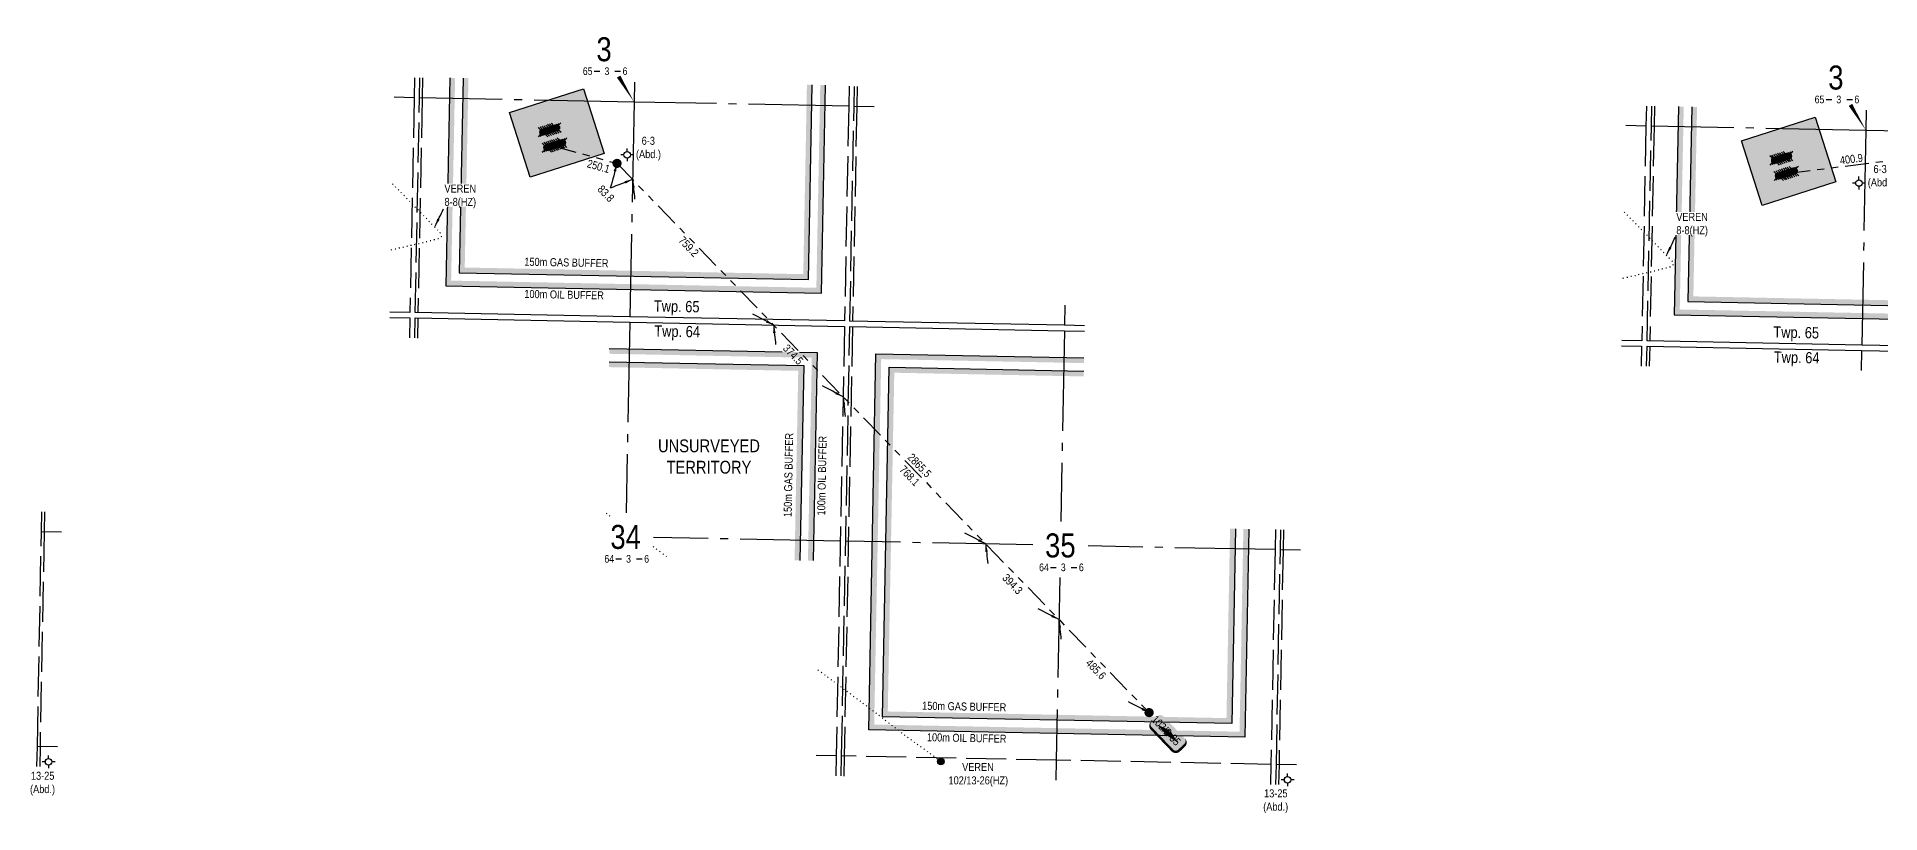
# Model space of a CAD drawing. Extents: x 408473 to 428843, y 6046006 to 6059852.
# Drawn here: x 421938 to 424240, y 6046256 to 6047225 of the extents above; entities that cross this region are included whole.
import ezdxf
from ezdxf.enums import TextEntityAlignment as Align

# ---------------------------------------------------------------- set-up
doc = ezdxf.new("R2010")
doc.units = 0
doc.header["$LTSCALE"] = 5
for name, pattern in [('foc-DOT', [1, 0.2, -0.8]), ('foc-DRILLPATH', [14.75, 6, -1.75, 1.75, -1.75, 1.75, -1.75]), ('foc-QUARTERLINE', [33, 25, -3, 2, -3]), ('foc-UNSURVEYED', [12.5, 10, -2.5])]:
    doc.linetypes.add(name, pattern=pattern)
for name, color, linetype in [('10', 1, 'Continuous'), ('9', 3, 'Continuous'), ('ABADATA-DRILL', 8, 'foc-DOT'), ('ABADATA-DRILL-T', 8, 'Continuous'), ('AS-TARGET-GAS', 182, 'Continuous'), ('AS-TARGET-GAS-H', 181, 'Continuous'), ('AS-TARGET-OIL', 146, 'Continuous'), ('AS-TARGET-OIL-H', 131, 'Continuous'), ('D-TXT', 6, 'Continuous'), ('L-BD', 7, 'Continuous'), ('L-MON', 1, 'Continuous'), ('L-SEC', 7, 'Continuous'), ('L-SECLBL', 7, 'Continuous'), ('L-SECQ', 8, 'foc-QUARTERLINE'), ('L-UNS-T', 3, 'Continuous'), ('L-USEC', 7, 'foc-UNSURVEYED'), ('P-BUFFER-PURPLE-T', 187, 'Continuous'), ('P-PDRILLPATH', 12, 'foc-DRILLPATH'), ('P-PROPOSED', 10, 'Continuous'), ('P-PROPOSED-H', 21, 'Continuous')]:
    doc.layers.add(name, color=color, linetype=linetype)
doc.styles.add('80', font='ARIALN.TTF', dxfattribs={"height": 10})
doc.styles.add('80CG', font='ARIALN.TTF', dxfattribs={"height": 10})
doc.styles.add('80L', font='ARIALN.TTF', dxfattribs={"height": 10})
doc.styles.add('SIMPLEX', font='ARIALN.TTF')
doc.dimstyles.new('Compass 5 000', dxfattribs={"dimscale": 5, "dimtxt": 9, "dimasz": 2, "dimexe": 0.2, "dimexo": 0.0625, "dimgap": 0.5, "dimtad": 0, "dimtih": 1, "dimtoh": 1, "dimzin": 0, "dimdsep": 46, "dimtxsty": '80CG', "dimcen": 0.1, "dimse1": 1, "dimse2": 1, "dimclrd": 256, "dimclrt": 256, "dimaunit": 1, "dimadec": 4, "dimazin": 0, "dimtfac": 0.06, "dimtofl": 0, "dimtmove": 0, "dimatfit": 1, "dimfxl": 0.2, "dimtolj": 1, "dimtzin": 0, "dimlwd": -1, "dimarcsym": 0})

# ---------------------------------------------------------------- blocks, each defined once
blk = doc.blocks.new('GABD')
for p, q in [((-0.8077887898243716, 0), (-1.615577579648743, 0)), ((0, 0.8077887898252811), (0, 1.615577579648743)), ((1.615577579648743, 0), (0.8077887898243716, 0)), ((0, -0.8077887898252811), (0, -1.615577579648743))]:
    blk.add_line(p, q)
blk.add_circle((0, 0), 0.8)
blk = doc.blocks.new('L-SECLBL')
at = {"layer": '9', "color": 7}
for p, q in [((-5.082139060913505, -27.83004804289613), (-12.28857354467345, -27.83004804289613)), ((20.70431141927111, -27.83004804289613), (13.49787693551116, -27.83004804289613))]:
    blk.add_line(p, q, dxfattribs=at)
at = {"layer": '10', "color": 2, "style": 'SIMPLEX'}
blk.add_attdef('SEC', text='', height=30, dxfattribs=at).set_placement((0, 0), align=Align.MIDDLE)
at = {"layer": '10', "color": 5, "style": '80L'}
blk.add_attdef('TWP', text='', height=9.5, dxfattribs=at).set_placement((-14.43410290347765, -27.36845155570791), align=Align.MIDDLE_RIGHT)
blk.add_attdef('RGE', text='', height=9.5, dxfattribs=at).set_placement((3.622123863462547, -27.36845155570791), align=Align.MIDDLE_CENTER)
blk.add_attdef('MER', text='', height=9.5, dxfattribs=at).set_placement((23.16775162027989, -27.36845155570791), align=Align.MIDDLE_LEFT)
blk = doc.blocks.new('plbh')
at = {"layer": 'L-MON'}
h = blk.add_hatch(color=255, dxfattribs=at)
h.dxf.hatch_style = 1
edge = h.paths.add_edge_path()
edge.add_arc((0, 0), 1.16, 0, 360)
h = blk.add_hatch(color=256, dxfattribs=at)
h.dxf.hatch_style = 1
h.paths.add_polyline_path([(0.96, 0, 1), (-0.96, 0, 1)])
h.paths.add_polyline_path([(0.9100000000000001, 0, 1), (-0.9099999999999999, 0, 1)], flags=16)
h.paths.add_polyline_path([(0.4500000000000001, 0, -1), (-0.4500000000000001, 0, -1)], flags=0)
h = blk.add_hatch(color=256, dxfattribs=at)
h.dxf.hatch_style = 1
h.paths.add_polyline_path([(0.4500000000000001, 0, 1), (-0.4500000000000002, 0, 1)])
h.paths.add_polyline_path([(0.4000000000000002, 0, 1), (-0.4000000000000001, 0, 1)], flags=16)
at = {"layer": 'L-MON', "color": 240}
for radius in [0.96, 0.91, 0.4500000000000001, 0.4000000000000002]:
    blk.add_circle((0, 0), radius, dxfattribs=at)
blk = doc.blocks.new('*U124')
h = blk.add_hatch(color=255)
edge = h.paths.add_edge_path()
edge.add_line((-18.99999999999998, -11.5), (18.99999999999998, -11.5))
edge.add_arc((18.99999999999998, -5.499999999999993), 6.000000000000007, 269.9999999999999, 359.9999999999999)
edge.add_line((24.99999999999999, -5.5), (24.99999999999999, 4))
edge.add_arc((18.99999999999998, 3.999999999999993), 6.000000000000007, 6.361109362927026e-14, 90.00000000000007)
edge.add_line((18.99999999999998, 10), (-18.99999999999998, 10))
edge.add_arc((-18.99999999999998, 3.999999999999993), 6.000000000000007, 89.99999999999993, 179.9999999999999)
edge.add_line((-24.99999999999999, 4), (-24.99999999999999, -5.5))
edge.add_arc((-18.99999999999998, -5.499999999999993), 6.000000000000007, 180, 270.0000000000001)
at = {"color": 1, "flags": 128}
blk.add_lwpolyline([(-18.99999999999998, -11.5, 3, 3, 0), (18.99999999999998, -11.5, 3, 3, 0.4142135623730951), (24.99999999999999, -5.5, 3, 3, 0), (24.99999999999999, 4, 3, 0, 0.4142135623730951), (18.99999999999998, 10, 0, 0, 0), (-18.99999999999998, 10, 0, 0, 0.4142135623730951), (-24.99999999999999, 4, 0, 0, 0), (-24.99999999999999, -5.5, 0, 3, 0.4142135623730951)], format="xyseb", close=True, dxfattribs=at)
for points in [[(-17.62788083469428, -2.901605070936681, 0, 7.499999999999999, 0), (-3.4e-15, 0, 0, 0, 0)], [(17.05175689859247, -3.679956988138522e-10, 0, 7.499999999999999, 0), (-3.4e-15, -3.944304526105059e-31, 0, 0, 0)]]:
    blk.add_lwpolyline(points, format="xyseb", dxfattribs=at)
at = {"color": 1, "style": '80'}
blk.add_attdef('ENTER_TEXT_001', (-26.84515688949523, -4.918144611186903), '', height=10, dxfattribs=at)
blk = doc.blocks.new('WC')
at = {"layer": 'L-MON'}
h = blk.add_hatch(color=255, dxfattribs=at)
h.dxf.hatch_style = 1
edge = h.paths.add_edge_path()
edge.add_arc((1e-16, -3.47e-14), 0.9, 0, 360)
at = {"layer": 'L-MON', "color": 240, "flags": 128}
for points in [[(-0.6221317521915455, 0.5029434191984639), (-1.231742929986921, 1.120400313844549)], [(0.5200624085104745, 0.6078939802747209), (1.126191209577769, 1.206321004927269)], [(-1.178786742863962, -1.184577638598091), (-0.5588098224687501, -0.5724784557627332)], [(1.15915571353878, -1.184577638598091), (0.5567817565693919, -0.5744511080601575)]]:
    blk.add_lwpolyline(points, dxfattribs=at)
at = {"layer": 'L-MON', "color": 240}
for radius in [0.8, 0.3730220647719884]:
    blk.add_circle((1e-16, -3.47e-14), radius, dxfattribs=at)

msp = doc.modelspace()

# ---------------------------------------------------------------- hatches: boundary and pattern name
at = {"layer": 'ABADATA-DRILL-T'}
h = msp.add_hatch(color=256, dxfattribs=at)
h.dxf.hatch_style = 1
edge = h.paths.add_edge_path()
edge.add_arc((423066.9597194358, 6046320.861229194), 3.998238399999992, 0, 360)
at = {"layer": 'AS-TARGET-GAS-H'}
h = msp.add_hatch(color=256, dxfattribs=at)
h.dxf.hatch_style = 1
h.paths.add_polyline_path([(422906.3631799156, 6047165.499238036), (422899.6973982939, 6047165.629943415), (422895.1465882362, 6046929.220641799), (422472.322364974, 6046937.51153923), (422476.9576120011, 6047173.902692359), (422470.291830804, 6047174.033397511), (422465.5258786212, 6046930.976463195), (422901.6840546167, 6046922.424108571)])
h = msp.add_hatch(color=256, dxfattribs=at)
h.dxf.hatch_style = 1
h.paths.add_polyline_path([(424440.8525749497, 6047129.476900768), (424434.1867933284, 6047129.607606142), (424429.6359832704, 6046893.198304531), (424006.8117600084, 6046901.489201962), (424011.4470070355, 6047137.88035509), (424004.7812258384, 6047138.011060245), (424000.0152736556, 6046894.954125927), (424436.1734496512, 6046886.401771301)])
h = msp.add_hatch(color=256, dxfattribs=at)
h.dxf.hatch_style = 1
h.paths.add_polyline_path([(422884.3056263656, 6046572.141048596), (422890.9680767705, 6046572.010408965), (422895.6472020653, 6046815.085538252), (422652.5648111501, 6046819.851989597), (422652.4353656727, 6046813.189516205), (422888.8565005459, 6046808.553681286)])
h = msp.add_hatch(color=256, dxfattribs=at)
h.dxf.hatch_style = 1
h.paths.add_polyline_path([(423434.8337890626, 6046611.333719676), (423428.1713373658, 6046611.464358917), (423423.7052255607, 6046375.050112735), (423000.6797332506, 6046383.344874815), (423008.8195979379, 6046806.201399563), (423245.2407360243, 6046801.565564583), (423245.3677927849, 6046808.228084813), (423002.2853986567, 6046812.994536218), (422993.8890317064, 6046376.813016565), (423430.2418148679, 6046368.2569305)])
at = {"layer": 'AS-TARGET-OIL-H'}
h = msp.add_hatch(color=256, dxfattribs=at)
h.dxf.hatch_style = 1
h.paths.add_polyline_path([(422923.0226371315, 6047165.17257257), (422916.3568555097, 6047165.303277944), (422911.4853535385, 6046912.234403581), (422455.3362439097, 6046921.178747999), (422460.2981558458, 6047174.229357268), (422453.6323746486, 6047174.36006242), (422448.539757557, 6046914.643671963), (422918.0228199195, 6046905.437870352)])
h = msp.add_hatch(color=256, dxfattribs=at)
h.dxf.hatch_style = 1
h.paths.add_polyline_path([(424457.5120321659, 6047129.150235297), (424450.8462505442, 6047129.280940679), (424445.9747485729, 6046876.212066312), (423989.8256389442, 6046885.15641073), (423994.7875508803, 6047138.20702), (423988.1217696831, 6047138.337725155), (423983.0291525914, 6046878.621334693), (424452.512214954, 6046869.415533083)])
h = msp.add_hatch(color=256, dxfattribs=at)
h.dxf.hatch_style = 1
h.paths.add_polyline_path([(422900.9617523767, 6046571.814449522), (422907.6242027815, 6046571.683809891), (422912.6239558642, 6046831.41518067), (422652.8884248436, 6046836.508173077), (422652.7589793662, 6046829.845699685), (422905.8332543448, 6046824.883323702)])
h = msp.add_hatch(color=256, dxfattribs=at)
h.dxf.hatch_style = 1
h.paths.add_polyline_path([(423451.4899183049, 6046611.007121569), (423444.8274666079, 6046611.137760812), (423440.0466988293, 6046358.067157148), (422983.7029793902, 6046367.015229189), (422992.4840997345, 6046823.184241201), (423245.5583779258, 6046818.22186516), (423245.6854346863, 6046824.884385387), (422985.9499004533, 6046829.977377856), (422976.9122778458, 6046360.483370939), (423446.5832881368, 6046351.273974916)])
at = {"layer": 'P-PROPOSED-H'}
h = msp.add_hatch(color=256, dxfattribs=at)
h.dxf.hatch_style = 1
h.paths.add_polyline_path([(422528.4093501399, 6047130.841713824), (422620.5076313026, 6047160.404562904), (422646.345949875, 6047079.909454932), (422611.4894647651, 6047068.768665174), (422554.2337360211, 6047050.390010902)])
h = msp.add_hatch(color=256, dxfattribs=at)
h.dxf.hatch_style = 1
h.paths.add_polyline_path([(424066.8828292638, 6047095.519007401), (424158.9811104264, 6047125.081856481), (424184.8194289989, 6047044.58674851), (424149.9629438884, 6047033.445958751), (424092.7072151445, 6047015.067304479)])

# ---------------------------------------------------------------- linework, layer by layer
at = {"layer": 'ABADATA-DRILL', "flags": 128}
for points in [[(422380.4316027187, 6046959.611537647), (422380.4529679435, 6046959.615571693), (422381.4340161757, 6046959.829688662), (422382.4220888792, 6046960.060326891), (422383.4835383117, 6046960.292828111), (422384.6082856509, 6046960.524125305), (422385.6863832815, 6046960.756338528), (422386.6977785972, 6046960.986484848), (422387.6053162709, 6046961.192030557), (422388.5231296095, 6046961.410694571), (422389.5080367179, 6046961.651416793), (422390.4898879508, 6046961.905518932), (422391.421816037, 6046962.163902939), (422392.3401511979, 6046962.409234785), (422393.2512872769, 6046962.628069692), (422394.1919659508, 6046962.822951946), (422395.1514546114, 6046962.95747318), (422396.0870954923, 6046963.065786929), (422396.9778507065, 6046963.264951993), (422397.8566481016, 6046963.534436293), (422398.7356408092, 6046963.813897494), (422399.6112949378, 6046964.093424664), (422400.4566411902, 6046964.35681398), (422401.294854692, 6046964.597081155), (422402.1829891942, 6046964.832993732), (422403.1849532765, 6046965.093387832), (422404.2132087127, 6046965.333232444), (422405.3011172076, 6046965.555212652), (422406.3654836463, 6046965.767674944), (422407.3664877695, 6046965.978078146), (422408.4205332393, 6046966.174048652), (422409.6382214423, 6046966.383544658), (422410.8896181437, 6046966.612341334), (422412.0878404825, 6046966.848822435), (422413.2226789484, 6046967.083244819), (422414.367662666, 6046967.327449427), (422415.4392470371, 6046967.566452327), (422416.464029564, 6046967.799695003), (422417.4758721194, 6046968.053189502), (422418.4582365976, 6046968.33397523), (422419.4068251265, 6046968.59204971), (422420.3386344216, 6046968.843775358), (422421.2170970468, 6046969.096584015), (422422.068962007, 6046969.353253455), (422422.9409645792, 6046969.616169902), (422423.9094939035, 6046969.870517327), (422424.8276224197, 6046970.105855303), (422425.702287499, 6046970.335367161), (422426.6571582417, 6046970.573325475), (422427.6992595897, 6046970.839590319), (422428.6880343641, 6046971.106863456), (422429.6700676622, 6046971.370967285), (422430.6852436162, 6046971.624405181), (422431.733671458, 6046971.873853288), (422432.7355368746, 6046972.127553269), (422433.7241144252, 6046972.384853284), (422434.7524241738, 6046972.628019289), (422435.8540459529, 6046972.869787219), (422436.9257303614, 6046973.115407161), (422437.9473194964, 6046973.355404923), (422438.8888541383, 6046973.593594915), (422439.77392171, 6046973.842945708), (422439.8912831143, 6046973.877303397), (422440.6063158037, 6046974.126645369), (422441.4107535245, 6046974.514256861), (422442.1140970048, 6046975.017192512), (422442.7128995234, 6046975.628878557), (422443.1892957606, 6046976.289672056), (422443.5218840463, 6046976.926568686), (422443.7065019174, 6046977.49972897), (422443.72272742, 6046977.986178982), (422443.5711474729, 6046978.415884991), (422443.5324592621, 6046978.483350489), (422443.3260539253, 6046978.837478975), (422443.0405091333, 6046979.236491325), (422442.9916318102, 6046979.294139026), (422442.6786194998, 6046979.653657101), (422442.2450721266, 6046980.155592537), (422441.7437505401, 6046980.772273624), (422441.2096980363, 6046981.419536507), (422440.6233652924, 6046982.121174907), (422439.9349178698, 6046982.884843023), (422439.1085710583, 6046983.757915113), (422438.2267587628, 6046984.692103687), (422437.2629272012, 6046985.694570018), (422436.6967679208, 6046986.235797463), (422436.0642352203, 6046986.791644442), (422435.3331664041, 6046987.42280784), (422434.5043440577, 6046988.169230477), (422433.6241346449, 6046989.016684992), (422432.9083138178, 6046989.744236707), (422432.6862743944, 6046989.98195262), (422431.6995611585, 6046991.008207592), (422430.5909452021, 6046992.106898349), (422429.413946399, 6046993.290221829), (422428.189291872, 6046994.591200329), (422426.8968438234, 6046996.006852307), (422425.4991864556, 6046997.497953033), (422424.0092144076, 6046999.040839291), (422422.4507538714, 6047000.661757366), (422420.8236313493, 6047002.350730659), (422419.1050236084, 6047004.134845355), (422417.3406425974, 6047005.966495464), (422415.5338935891, 6047007.845725707), (422413.9587814857, 6047009.466942388), (422413.6744555386, 6047009.759270816), (422411.8114885405, 6047011.66290731), (422410.1148973256, 6047013.379893325), (422409.9318125236, 6047013.563497595), (422408.0025057751, 6047015.485135139), (422406.0348003306, 6047017.487518412), (422404.8781968965, 6047018.690459935), (422401.3596319534, 6047022.360276015), (422400.0333946988, 6047023.753278448), (422398.0175337646, 6047025.849963908), (422395.9618815383, 6047027.957412901), (422393.8701476075, 6047030.095587504), (422391.7156705934, 6047032.265010864), (422389.5183477313, 6047034.458577607), (422387.2884786372, 6047036.692818517), (422385.0555400682, 6047038.94047961), (422383.3391993678, 6047040.671167371), (422382.7833781573, 6047041.228871893), (422382.0465610229, 6047041.972165577)], [(423918.9050818426, 6046924.288831224), (423918.9264470669, 6046924.292865269), (423919.9074952995, 6046924.506982239), (423920.8955680028, 6046924.737620468), (423921.9570174353, 6046924.970121688), (423923.0817647745, 6046925.201418882), (423924.1598624051, 6046925.433632106), (423925.1712577208, 6046925.663778425), (423926.0787953943, 6046925.869324135), (423926.9966087331, 6046926.087988148), (423927.9815158413, 6046926.32871037), (423928.9633670744, 6046926.582812509), (423929.8952951606, 6046926.841196517), (423930.8136303212, 6046927.086528361), (423931.7247664002, 6046927.30536327), (423932.6654450745, 6046927.500245524), (423933.6249337351, 6046927.634766757), (423934.5605746157, 6046927.743080507), (423935.4513298302, 6046927.94224557), (423936.3301272255, 6046928.21172987), (423937.2091199326, 6046928.491191071), (423938.0847740615, 6046928.770718241), (423938.9301203138, 6046929.034107557), (423939.7683338159, 6046929.274374732), (423940.6564683181, 6046929.510287309), (423941.6584324, 6046929.770681409), (423942.6866878366, 6046930.010526021), (423943.7745963315, 6046930.23250623), (423944.8389627698, 6046930.444968522), (423945.8399668931, 6046930.655371723), (423946.8940123629, 6046930.851342229), (423948.111700566, 6046931.060838236), (423949.3630972676, 6046931.289634911), (423950.5613196059, 6046931.526116012), (423951.6961580723, 6046931.760538396), (423952.8411417899, 6046932.004743004), (423953.912726161, 6046932.243745904), (423954.9375086876, 6046932.47698858), (423955.9493512427, 6046932.730483079), (423956.9317157212, 6046933.011268808), (423957.8803042504, 6046933.269343287), (423958.812113545, 6046933.521068935), (423959.6905761707, 6046933.773877592), (423960.5424411306, 6046934.030547032), (423961.4144437031, 6046934.293463481), (423962.3829730271, 6046934.547810905), (423963.3011015431, 6046934.78314888), (423964.1757666229, 6046935.012660738), (423965.1306373656, 6046935.250619052), (423966.172738713, 6046935.516883897), (423967.1615134878, 6046935.784157033), (423968.1435467856, 6046936.048260863), (423969.1587227396, 6046936.301698761), (423970.2071505814, 6046936.551146865), (423971.209015998, 6046936.804846846), (423972.1975935491, 6046937.06214686), (423973.2259032974, 6046937.305312865), (423974.3275250766, 6046937.547080795), (423975.3992094853, 6046937.792700739), (423976.4207986197, 6046938.0326985), (423977.3623332622, 6046938.270888492), (423978.2474008336, 6046938.520239285), (423978.3647622376, 6046938.554596975), (423979.0797949271, 6046938.803938947), (423979.8842326479, 6046939.191550438), (423980.5875761284, 6046939.694486089), (423981.1863786473, 6046940.306172134), (423981.662774884, 6046940.966965633), (423981.9953631699, 6046941.603862262), (423982.179981041, 6046942.177022547), (423982.1962065434, 6046942.663472559), (423982.0446265966, 6046943.093178568), (423982.0059383855, 6046943.160644067), (423981.7995330492, 6046943.514772552), (423981.5139882572, 6046943.913784902), (423981.4651109336, 6046943.971432603), (423981.1520986234, 6046944.330950678), (423980.71855125, 6046944.832886115), (423980.217229664, 6046945.449567202), (423979.68317716, 6046946.096830084), (423979.0968444161, 6046946.798468485), (423978.4083969934, 6046947.562136601), (423977.5820501817, 6046948.43520869), (423976.7002378862, 6046949.369397264), (423975.7364063248, 6046950.371863595), (423975.1702470442, 6046950.91309104), (423974.5377143439, 6046951.468938019), (423973.8066455277, 6046952.100101417), (423972.9778231811, 6046952.846524054), (423972.0976137685, 6046953.693978569), (423971.3817929414, 6046954.421530284), (423971.1597535178, 6046954.659246197), (423970.1730402824, 6046955.68550117), (423969.064424326, 6046956.784191926), (423967.8874255224, 6046957.967515407), (423966.6627709956, 6046959.268493907), (423965.370322947, 6046960.684145884), (423963.9726655792, 6046962.17524661), (423962.482693531, 6046963.718132867), (423960.9242329947, 6046965.339050943), (423959.2971104729, 6046967.028024236), (423957.578502732, 6046968.812138931), (423955.814121721, 6046970.643789041), (423954.0073727125, 6046972.523019284), (423952.4322606096, 6046974.144235965), (423952.1479346625, 6046974.436564393), (423950.2849676639, 6046976.340200887), (423948.5883764492, 6046978.057186902), (423948.4052916475, 6046978.240791172), (423946.4759848988, 6046980.162428716), (423944.508279454, 6046982.164811989), (423943.3516760204, 6046983.367753515), (423939.8331110768, 6046987.037569592), (423938.5068738224, 6046988.430572025), (423936.491012888, 6046990.527257486), (423934.4353606617, 6046992.634706479), (423932.3436267309, 6046994.772881081), (423930.1891497168, 6046996.942304442), (423927.9918268549, 6046999.135871183), (423925.7619577608, 6047001.370112094), (423923.5290191918, 6047003.617773187), (423921.8126784912, 6047005.348460948), (423921.2568572809, 6047005.90616547), (423920.5200401465, 6047006.649459154)], [(422648.897097879, 6046631.07720542), (422649.9938990663, 6046630.232711473), (422652.5827785568, 6046628.284825052), (422655.1886832161, 6046626.353270739), (422655.3048829983, 6046626.268870343)], [(422707.5657286278, 6046589.162036948), (422708.2517868534, 6046588.663489208), (422710.8610810953, 6046586.735197081), (422713.4838886559, 6046584.816627722), (422716.096965361, 6046582.911571059), (422718.7098551649, 6046580.996542586), (422721.3260690973, 6046579.081454374), (422723.9525434831, 6046577.179491193), (422726.5892782853, 6046575.290653097), (422726.6719704557, 6046575.231983808)], [(422913.3280766003, 6046435.196927326), (422916.8452392855, 6046432.731976298), (422920.8062565614, 6046429.860270768), (422924.6939516662, 6046426.990024788), (422928.4301897509, 6046424.216087352), (422932.3111483594, 6046421.342615331), (422936.2550346634, 6046418.447908293), (422940.1597824178, 6046415.597298762), (422943.8536689237, 6046412.874227851), (422947.7344277223, 6046409.990746704), (422951.5428036408, 6046407.155378015), (422955.4236343078, 6046404.275255168), (422959.2586677921, 6046401.439357007), (422963.1257632038, 6046398.53948453), (422966.9166010976, 6046395.661122738), (422970.7802580625, 6046392.754658692), (422974.5916305781, 6046389.902560625), (422978.4519335959, 6046386.99614442), (422982.2331949547, 6046384.138004074), (422987.3707257482, 6046380.229616938), (422989.9063524281, 6046378.286102494), (422993.735848186, 6046375.336985219), (422997.4827034196, 6046372.426120541), (423001.3054417442, 6046369.473776927), (423005.0725549661, 6046366.575899214), (423008.9122115193, 6046363.636570067), (423012.7031339043, 6046360.761517335), (423016.5531791821, 6046357.842006354), (423020.367250039, 6046354.956475195), (423024.2241522577, 6046352.046833143), (423028.0297896101, 6046349.241510128), (423031.9551718515, 6046346.423846119), (423035.8281813646, 6046343.653906839), (423039.7535702263, 6046340.836226708), (423043.6423672889, 6046338.022634903), (423047.554129051, 6046335.188578962), (423051.4275126894, 6046332.438597207), (423055.3460451736, 6046329.61107352), (423059.1242893875, 6046326.769627488), (423059.8799443792, 6046326.201346766), (423066.9597194358, 6046320.861229193)]]:
    msp.add_lwpolyline(points, dxfattribs=at)
at = {"layer": 'ABADATA-DRILL-T'}
msp.add_circle((423066.9597194358, 6046320.861229194), 3.998238399999992, dxfattribs=at)
at = {"layer": 'AS-TARGET-GAS', "flags": 128}
for points in [[(422470.291830804, 6047174.033397522), (422465.5258786212, 6046930.976463203), (422901.6840546167, 6046922.424108579), (422906.3631799156, 6047165.499238043)], [(424004.7812258384, 6047138.011060253), (424000.0152736556, 6046894.954125934), (424436.1734496512, 6046886.40177131), (424440.8525749498, 6047129.476900774)], [(422652.5648111501, 6046819.851989605), (422895.6472020653, 6046815.08553826), (422890.9680767704, 6046572.010408977)], [(423434.8337890626, 6046611.333719676), (423430.2418148679, 6046368.256930501), (422993.8890317064, 6046376.813016566), (423002.2853986567, 6046812.994536219), (423245.3677927849, 6046808.228084814)]]:
    msp.add_lwpolyline(points, dxfattribs=at)
at = {"layer": 'AS-TARGET-OIL', "flags": 128}
for points in [[(422453.6323746486, 6047174.360062432), (422448.539757557, 6046914.643671971), (422918.0228199195, 6046905.437870359), (422923.0226371314, 6047165.172572577)], [(423988.1217696831, 6047138.337725163), (423983.0291525914, 6046878.621334702), (424452.512214954, 6046869.415533091), (424457.5120321658, 6047129.150235308)], [(422652.8884248436, 6046836.508173084), (422868.6486782105, 6046832.277464533)], [(422890.3848440337, 6046831.851253583), (422912.6239558642, 6046831.415180678), (422907.6242027815, 6046571.683809898)], [(423451.4899183049, 6046611.007121569), (423446.5832881368, 6046351.273974916), (422976.9122778458, 6046360.483370939), (422985.9499004533, 6046829.977377857), (423245.6854346863, 6046824.884385388)]]:
    msp.add_lwpolyline(points, dxfattribs=at)
at = {"layer": 'L-SEC', "flags": 128}
for points in [[(422403.8921803879, 6046881.419660754), (422378.9079929916, 6046881.909560117)], [(422678.6500430544, 6046876.032104577), (422410.5936209733, 6046881.288256374)], [(422378.7765886135, 6046875.208119552), (422403.760776009, 6046874.718220168)], [(422410.4622165952, 6046874.586815788), (422678.5198400282, 6046869.33064065)], [(422678.5198400282, 6046869.330640649), (422946.5774634615, 6046864.074465511)], [(422946.7064651361, 6046870.77595278), (422678.6500430544, 6046876.032104577)], [(422953.2789040471, 6046863.943061133), (423221.3365274805, 6046858.686885996)], [(423221.4643277939, 6046865.388396173), (422953.4079057213, 6046870.644548401)], [(423221.3365274805, 6046858.686885996), (423246.3207184891, 6046858.19698654)], [(423246.4485188014, 6046864.89849666), (423221.4643277939, 6046865.388396173)], [(423917.2500677371, 6046839.885413129), (423942.2342551326, 6046839.395513745)], [(423942.3656595118, 6046846.096954332), (423917.381472115, 6046846.586853694)], [(423948.9356957191, 6046839.264109366), (424216.9933191516, 6046834.007934228)], [(424217.1235221778, 6046840.709398154), (423949.067100097, 6046845.965549951)], [(424216.9933191516, 6046834.007934227), (424485.0509425849, 6046828.751759089)], [(424485.1799442598, 6046835.453246357), (424217.1235221778, 6046840.709398154)]]:
    msp.add_lwpolyline(points, dxfattribs=at)
at = {"layer": 'L-SECLBL', "flags": 128}
for points in [[(422683.8581641041, 6047144.090661655, 0, 4.997797999999992, 0), (422664.5414911878, 6047175.849643268, 0, 0, 0)], [(424222.331643228, 6047108.767955232, 0, 4.997797999999992, 0), (424203.0149703117, 6047140.526936845, 0, 0, 0)]]:
    msp.add_lwpolyline(points, format="xyseb", dxfattribs=at)
at = {"layer": 'L-SECQ', "flags": 128}
for points in [[(422684.3435846447, 6047169.074936874), (422683.8581641041, 6047144.090661655)], [(422409.1483555264, 6047149.47728419), (422384.1641681145, 6047149.967182748)], [(422683.8581641041, 6047144.090661655), (422415.8497961123, 6047149.345879808)], [(422683.8581641041, 6047144.090661655), (422678.6500430544, 6046876.032104577)], [(422951.8665320966, 6047138.835443503), (422683.8581641041, 6047144.090661655)], [(422983.5521616362, 6047138.214137238), (422958.5679726824, 6047138.704039124)], [(424222.8170637665, 6047133.752230342), (424222.331643228, 6047108.767955232)], [(423947.6218346501, 6047114.154577764), (423922.6376472384, 6047114.644476325)], [(424222.331643228, 6047108.767955232), (423954.3232752357, 6047114.023173385)], [(424222.331643228, 6047108.767955232), (424217.1235221778, 6046840.709398154)], [(424490.3400112202, 6047103.51273708), (424222.331643228, 6047108.767955232)], [(423221.9407906461, 6046890.372847036), (423221.4643277939, 6046865.388396173)], [(422678.5198400282, 6046869.33064065), (422673.89423932, 6046631.25402153)], [(423221.3365274805, 6046858.686885995), (423216.7962851289, 6046620.608594187)], [(424216.9933191516, 6046834.007934228), (424216.5078986111, 6046809.023659009)], [(421968.6063444295, 6046607.220966835), (421943.6221505346, 6046607.710862331)], [(422941.4173965002, 6046596.014974789), (422708.0289240486, 6046600.591336617)], [(423181.7032312782, 6046591.303381897), (422948.1188370866, 6046595.883570409)], [(423484.3301927938, 6046585.369387299), (423250.9417197335, 6046589.945734136)], [(423516.0158272748, 6046584.748087429), (423491.0316333799, 6046585.237982922)], [(423215.4621942849, 6046550.652401399), (423211.1125024001, 6046322.566071716)], [(423211.1125024001, 6046322.566071716), (423210.6360397772, 6046297.581632859)]]:
    msp.add_lwpolyline(points, dxfattribs=at)
at = {"layer": 'L-USEC', "flags": 128}
for points in [[(422409.6382564098, 6047174.461548032), (422409.1483555267, 6047149.47728419)], [(422415.8497961123, 6047149.345879809), (422416.3393719238, 6047174.313565444)], [(422419.6914057386, 6047174.239541555), (422419.2019925346, 6047149.280148675)], [(422952.347473798, 6047163.819806759), (422951.8665320972, 6047138.835443503)], [(422958.5679726824, 6047138.704039124), (422959.0489143788, 6047163.688402166)], [(422962.4011114459, 6047163.622670911), (422961.9202391385, 6047138.641912577)], [(422409.1483555267, 6047149.47728419), (422403.8921803879, 6046881.419660754)], [(422410.5936209733, 6046881.288256374), (422415.8497961123, 6047149.345879808)], [(422419.2019925346, 6047149.280148675), (422413.945817396, 6046881.222525242)], [(422951.8665320971, 6047138.835443502), (422946.7064651361, 6046870.77595278)], [(422953.4079057213, 6046870.644548401), (422958.5679726824, 6047138.704039124)], [(422961.9202391385, 6047138.641912576), (422956.7601721777, 6046870.582421853)], [(423948.1117355333, 6047139.138841609), (423947.6218346503, 6047114.154577764)], [(423954.3232752357, 6047114.023173386), (423954.8128510474, 6047138.990859021)], [(423958.164884862, 6047138.916835132), (423957.675471658, 6047113.957442252)], [(423947.6218346503, 6047114.154577764), (423942.3656595118, 6046846.096954332)], [(423949.067100097, 6046845.965549951), (423954.3232752357, 6047114.023173385)], [(423957.675471658, 6047113.957442252), (423952.4192965196, 6046845.899818819)], [(422403.760776009, 6046874.718220168), (422403.2708766249, 6046849.734032772)], [(422409.972317211, 6046849.602628393), (422410.4622165952, 6046874.586815788)], [(422413.8144130168, 6046874.521084656), (422413.3245136326, 6046849.53689726)], [(422946.5774634615, 6046864.074465511), (422936.2573295393, 6046327.955484065)], [(422942.9587701252, 6046327.824079687), (422953.2789040471, 6046863.943061133)], [(422956.6311705032, 6046863.880934585), (422946.3110365808, 6046327.76195314)], [(423942.2342551326, 6046839.395513745), (423941.7443557484, 6046814.411326349)], [(423948.4457963349, 6046814.279921971), (423948.9356957191, 6046839.264109366)], [(423952.2878921407, 6046839.198378233), (423951.7979927565, 6046814.214190837)], [(421943.622150535, 6046607.710862331), (421944.094134542, 6046632.695401017)], [(421947.4463335543, 6046632.629670148), (421946.9744857317, 6046607.652340393)], [(421938.5581924153, 6046339.649538776), (421943.622150535, 6046607.710862331)], [(421946.9744857317, 6046607.652340393), (421941.9105276116, 6046339.591016838)], [(423484.802176789, 6046610.353925356), (423484.3301927941, 6046585.369387299)], [(423491.0316333802, 6046585.237982922), (423491.5036173872, 6046610.222521607)], [(423494.8558163996, 6046610.156790738), (423494.383968577, 6046585.179460983)], [(423484.3301927941, 6046585.369387299), (423479.2662346739, 6046317.308063745)], [(423485.9676752605, 6046317.176659367), (423491.0316333802, 6046585.237982922)], [(423494.383968577, 6046585.179460983), (423489.3200104568, 6046317.118137432)], [(421938.0862088623, 6046314.665024102), (421938.5581924153, 6046339.649538776)], [(421963.5423863856, 6046339.159647292), (421938.5581924153, 6046339.649538776)], [(421941.9105276116, 6046339.591016838), (421941.4385440291, 6046314.606500611)], [(422936.2573295393, 6046327.955484065), (422911.2731405073, 6046328.445381876)], [(422936.2573295393, 6046327.955484065), (422935.7763878427, 6046302.971121026)], [(422942.4778284582, 6046302.8397182), (422942.9587701252, 6046327.824079687)], [(423211.1125024001, 6046322.566071716), (422942.9587701252, 6046327.824079687)], [(422946.3110365807, 6046327.76195314), (422945.8300948841, 6046302.777590103)], [(423479.2662346739, 6046317.308063745), (423211.1125024001, 6046322.566071716)], [(423479.2662346739, 6046317.308063745), (423478.7942510914, 6046292.323547517)], [(423485.4956917075, 6046292.192144693), (423485.9676752605, 6046317.176659367)], [(423510.9518692308, 6046316.686767884), (423485.9676752605, 6046317.176659367)], [(423489.3200104568, 6046317.118137432), (423488.8480268743, 6046292.133621205)]]:
    msp.add_lwpolyline(points, dxfattribs=at)
at = {"layer": 'P-PDRILLPATH'}
for p, q in [((422582.1986096047, 6047089.564216259), (422662.5475261201, 6047067.484887185)), ((422662.5475261201, 6047067.484887185), (423327.079124506, 6046381.943534245)), ((424123.0514140963, 6047055.005255216), (424255.5916466401, 6047071.606944685))]:
    msp.add_line(p, q, dxfattribs=at)
at = {"layer": 'P-PROPOSED', "flags": 128}
for points in [[(422528.4093501397, 6047130.841713826), (422620.5076313026, 6047160.404562906), (422646.345949875, 6047079.909454935), (422611.4811567531, 6047068.774872484), (422554.2311535818, 6047050.398056073)], [(424066.8828292636, 6047095.519007403), (424158.9811104264, 6047125.081856484), (424184.8194289989, 6047044.586748512), (424149.9546358769, 6047033.452166062), (424092.7046327056, 6047015.07534965)]]:
    msp.add_lwpolyline(points, close=True, dxfattribs=at)

# ---------------------------------------------------------------- block references
at = {"xscale": 0.9995595999999999, "yscale": 0.9995595999999999, "zscale": 0.9995595999999999, "rotation": 313.8233333333334}
msp.add_blockref('*U124', (423351.1993738171, 6046356.459861496), dxfattribs=at).add_auto_attribs({'ENTER_TEXT_001': '102/2-35'})
at = {"layer": 'ABADATA-DRILL-T', "xscale": 4.997797999999995, "yscale": 4.997797999999995, "zscale": 4.997797999999995}
for p in [(422675.1501093386, 6047078.21555351), (424213.623588462, 6047042.89284709), (421952.5477585106, 6046320.516867942), (423499.9572413558, 6046298.043988532)]:
    msp.add_blockref('GABD', p, dxfattribs=at)
at = {"layer": 'L-MON'}
for name, p, xscale, yscale, zscale in [('WC', (422570.1403331493, 6047106.689455758), 4.997797999999996, 4.997797999999996, 4.997797999999996), ('WC', (422572.519658517, 6047107.453201137), 4.997797999999996, 4.997797999999996, 4.997797999999996), ('WC', (422574.8989838845, 6047108.216946518), 4.997797999999996, 4.997797999999996, 4.997797999999996), ('WC', (422577.2783092523, 6047108.980691899), 4.997797999999996, 4.997797999999996, 4.997797999999996), ('WC', (422579.6576346201, 6047109.744437278), 4.997797999999996, 4.997797999999996, 4.997797999999996), ('WC', (422582.0369599877, 6047110.508182658), 4.997797999999996, 4.997797999999996, 4.997797999999996), ('WC', (422584.4162853555, 6047111.271928039), 4.997797999999996, 4.997797999999996, 4.997797999999996), ('WC', (422586.7956107231, 6047112.03567342), 4.997797999999996, 4.997797999999996, 4.997797999999996), ('WC', (422575.0606335064, 6047087.272980127), 4.997797999999996, 4.997797999999996, 4.997797999999996), ('WC', (422577.4399588744, 6047088.036725506), 4.997797999999996, 4.997797999999996, 4.997797999999996), ('WC', (422579.8192842417, 6047088.800470887), 4.997797999999996, 4.997797999999996, 4.997797999999996), ('WC', (422582.1986096097, 6047089.564216266), 4.997797999999996, 4.997797999999996, 4.997797999999996), ('WC', (422584.5779349772, 6047090.327961647), 4.997797999999996, 4.997797999999996, 4.997797999999996), ('WC', (422586.9572603451, 6047091.091707027), 4.997797999999996, 4.997797999999996, 4.997797999999996), ('WC', (422589.3365857126, 6047091.855452407), 4.997797999999996, 4.997797999999996, 4.997797999999996), ('WC', (422591.7159110802, 6047092.619197787), 4.997797999999996, 4.997797999999996, 4.997797999999996), ('WC', (422594.0952364478, 6047093.382943168), 4.997797999999996, 4.997797999999996, 4.997797999999996), ('plbh', (422662.5475261201, 6047067.484887185), 4.997797999999992, 4.997797999999992, 1.666666666666664), ('WC', (424108.6138122727, 6047071.366749335), 4.997797999999996, 4.997797999999996, 4.997797999999996), ('WC', (424110.9931376406, 6047072.130494715), 4.997797999999996, 4.997797999999996, 4.997797999999996), ('WC', (424113.3724630084, 6047072.894240095), 4.997797999999996, 4.997797999999996, 4.997797999999996), ('WC', (424115.7517883759, 6047073.657985476), 4.997797999999996, 4.997797999999996, 4.997797999999996), ('WC', (424118.131113744, 6047074.421730855), 4.997797999999996, 4.997797999999996, 4.997797999999996), ('WC', (424120.5104391113, 6047075.185476235), 4.997797999999996, 4.997797999999996, 4.997797999999996), ('WC', (424122.8897644794, 6047075.949221619), 4.997797999999996, 4.997797999999996, 4.997797999999996), ('WC', (424123.0514141009, 6047055.005255224), 4.997797999999996, 4.997797999999996, 4.997797999999996), ('WC', (424125.2690898469, 6047076.712966997), 4.997797999999996, 4.997797999999996, 4.997797999999996), ('WC', (424125.4307394688, 6047055.769000604), 4.997797999999996, 4.997797999999996, 4.997797999999996), ('WC', (424127.8100648362, 6047056.532745984), 4.997797999999996, 4.997797999999996, 4.997797999999996), ('WC', (424130.1893902041, 6047057.296491364), 4.997797999999996, 4.997797999999996, 4.997797999999996), ('WC', (424132.5687155716, 6047058.060236745), 4.997797999999996, 4.997797999999996, 4.997797999999996), ('WC', (424113.5341126302, 6047051.950273704), 4.997797999999996, 4.997797999999996, 4.997797999999996), ('WC', (424115.9134379977, 6047052.714019083), 4.997797999999996, 4.997797999999996, 4.997797999999996), ('WC', (424118.2927633653, 6047053.477764464), 4.997797999999996, 4.997797999999996, 4.997797999999996), ('WC', (424120.6720887331, 6047054.241509844), 4.997797999999996, 4.997797999999996, 4.997797999999996), ('plbh', (423327.079124506, 6046381.943534245), 4.997797999999992, 4.997797999999992, 1.666666666666664)]:
    msp.add_blockref(name, p, dxfattribs=dict(at, xscale=xscale, yscale=yscale, zscale=zscale))
at = {"layer": 'L-SECLBL', "xscale": 0.9995596, "yscale": 0.9995596, "zscale": 0.9995596}
for p, values in [((422646.3337268363, 6047209.992253528), {'SEC': '3', 'TWP': '65', 'RGE': '3', 'MER': '6'}), ((424184.8072059598, 6047174.669547105), {'SEC': '3', 'TWP': '65', 'RGE': '3', 'MER': '6'}), ((422673.3117189786, 6046601.272083572), {'SEC': '34', 'TWP': '64', 'RGE': '3', 'MER': '6'}), ((423216.224514941, 6046590.626478858), {'SEC': '35', 'TWP': '64', 'RGE': '3', 'MER': '6'})]:
    msp.add_blockref('L-SECLBL', p, dxfattribs=at).add_auto_attribs(values)

# ---------------------------------------------------------------- texts
at = {"layer": 'ABADATA-DRILL-T', "char_height": 9.995595999999985, "attachment_point": 1, "style": '80L'}
for s, width, insert in [('\\pi7.4955;6-3\\P\\pi0.3943;(Abd.)', 30.58447827650746, (422685.8188465862, 6047100.755358773)), ('\\pi7.4955;6-3\\P\\pi0.3943;(Abd.)', 30.58447827650746, (424224.2923257101, 6047065.432652351)), ('\\pi1.5023;13-25\\P\\pi0.3943;(Abd.)', 30.58447827650746, (421929.0290358688, 6046308.118340535)), ('\\pi29.671;VEREN\\P\\pi12.619;102/13-26(HZ)', 97.77043984339434, (423063.9120874494, 6046319.010924555)), ('\\pi1.5023;13-25\\P\\pi0.3943;(Abd.)', 30.58447827650746, (423469.1776423688, 6046286.139160915))]:
    msp.add_mtext_dynamic_manual_height_columns(s, width=width, gutter_width=49.97797999999998, heights=[0], dxfattribs=dict(at, insert=insert))
at = {"layer": 'AS-TARGET-GAS', "char_height": 9.999999999999968, "attachment_point": 1, "style": '80L'}
for insert, rotation in [((422546.8888110413, 6046949.856419216), 358.8972091666672), ((422870.5853678741, 6046626.147623383), 88.89720916666721), ((423043.7373761348, 6046395.591496258), 358.8766777103223)]:
    msp.add_mtext_dynamic_manual_height_columns('150m GAS BUFFER', width=107.7902096226362, gutter_width=47.47908099999998, heights=[0], dxfattribs=dict(at, insert=insert, rotation=rotation))
at = {"layer": 'AS-TARGET-OIL', "char_height": 9.999999999999968, "attachment_point": 1, "style": '80L'}
for insert, rotation in [((422543.841012858, 6046909.715967568), 358.8766778185885), ((422912.3846826571, 6046625.083380244), 88.87667781858853), ((423046.6051876137, 6046356.308127117), 358.8766778185885)]:
    msp.add_mtext_dynamic_manual_height_columns('\\pi3.0598;100m OIL BUFFER', width=104.0459333572949, gutter_width=47.47908099999998, heights=[0], dxfattribs=dict(at, insert=insert, rotation=rotation))
at = {"layer": 'D-TXT', "color": 3, "char_height": 13.99999999999997, "attachment_point": 1, "rotation": 358.8766666666547, "style": '80L'}
for s, insert in [('Twp. 65', (422708.6732973692, 6046896.631556602)), ('Twp. 64', (422709.242205725, 6046865.409331079)), ('Twp. 65', (424106.9324625849, 6046864.061040879)), ('Twp. 64', (424107.5013709407, 6046832.838815356))]:
    msp.add_mtext_dynamic_manual_height_columns(s, width=101.3507411918259, gutter_width=47.47908099999998, heights=[0], dxfattribs=dict(at, insert=insert))
at = {"layer": 'L-BD', "color": 5, "style": '80L'}
for s, rotation, p in [('250.1', 344.6347999999862, (422639.4391838069, 6047063.903555887)), ('400.9', 7.139599999997712, (424204.1130371688, 6047072.965033613)), ('2865.5', 314.108399999994, (423040.3321863255, 6046690.485862652))]:
    msp.add_text(s, height=9.995595999999985, rotation=rotation, dxfattribs=at).set_placement(p, align=Align.MIDDLE)
at = {"layer": 'L-UNS-T', "color": 3, "insert": (422777.3679724546, 6046701.473856849), "char_height": 15.99999999999994, "attachment_point": 5, "style": '80L'}
msp.add_mtext_dynamic_manual_height_columns('UNSURVEYED TERRITORY', width=126.3580790890695, gutter_width=47.47908099999998, heights=[0], dxfattribs=at)
at = {"layer": 'P-BUFFER-PURPLE-T', "style": '80L'}
for s, height, rotation, p in [('83.8', 9.995595999989996, 314.1083999671467, (422648.6531193664, 6047029.874655756)), ('759.2', 9.995595999999992, 314.108399999994, (422752.0448437826, 6046963.71745371)), ('374.5', 9.995595999999992, 314.108399999994, (422882.5166799317, 6046828.970074321)), ('768.1', 9.995595999999992, 314.108399999994, (423028.0109372977, 6046677.528874294)), ('394.3', 9.995595999999992, 314.108399999994, (423156.4871945509, 6046542.396506269)), ('485.6', 9.995595999989996, 314.1083999671467, (423260.7008652039, 6046436.059295286))]:
    msp.add_text(s, height=height, rotation=rotation, dxfattribs=at).set_placement(p, align=Align.MIDDLE)

# ---------------------------------------------------------------- leaders
at = {"layer": 'ABADATA-DRILL-T', "path_type": 1}
for points in [[(422435.2187509881, 6046989.033375616), (422445.8594292011, 6047010.754567104)], [(423973.6922301117, 6046953.710669193), (423984.3329083245, 6046975.431860682)]]:
    msp.add_leader(points, dimstyle='Compass 5 000', override={"dimgap": 0.5, "dimtad": 0}, dxfattribs=at)
at = {"layer": 'P-BUFFER-PURPLE-T', "path_type": 1}
for points in [[(422662.5475261201, 6047067.484887185), (422654.1528637037, 6047036.678339461)], [(422681.980290378, 6047047.437738887), (422654.1528637037, 6047036.678339461)], [(422681.980290378, 6047047.437738887), (422684.4982404272, 6047022.90506395)], [(422858.0411899168, 6046865.810518204), (422832.1252143483, 6046879.327676115)], [(422858.0411899168, 6046865.810518204), (422860.559139966, 6046841.27784327)], [(422944.8862855977, 6046776.219737971), (422918.9703100289, 6046789.736895882)], [(422944.8862855977, 6046776.219737971), (422947.4042356468, 6046751.687063031)], [(423123.0201080509, 6046592.454057085), (423097.1041324823, 6046605.971214995)], [(423123.0201080509, 6046592.454057085), (423125.5380581005, 6046567.921382145)], [(423214.4604343892, 6046498.122763912), (423188.5444588204, 6046511.639921823)], [(423214.4604343892, 6046498.122763912), (423216.9783844384, 6046473.590088968)], [(423327.079124506, 6046381.943534245), (423301.1631489376, 6046395.460692155)]]:
    msp.add_leader(points, dimstyle='Compass 5 000', override={"dimgap": 0.5, "dimtad": 0}, dxfattribs=at)

# ---------------------------------------------------------------- next in the draw order: texts
at = {"layer": 'ABADATA-DRILL-T', "char_height": 9.99559599999998, "attachment_point": 1, "style": '80L', "bg_fill": 3, "box_fill_scale": 1.1, "bg_fill_color": 256, "bg_fill_transparency": 0}
for insert in [(422426.3259987692, 6047041.112221566), (423964.7994778926, 6047005.789515143)]:
    msp.add_mtext_dynamic_manual_height_columns('\\pi20.689;VEREN\\P\\pi20.764;8-8(HZ)', width=79.80555881738061, gutter_width=49.97797999999998, heights=[0], dxfattribs=dict(at, insert=insert))

doc.saveas('drawing.dxf')
